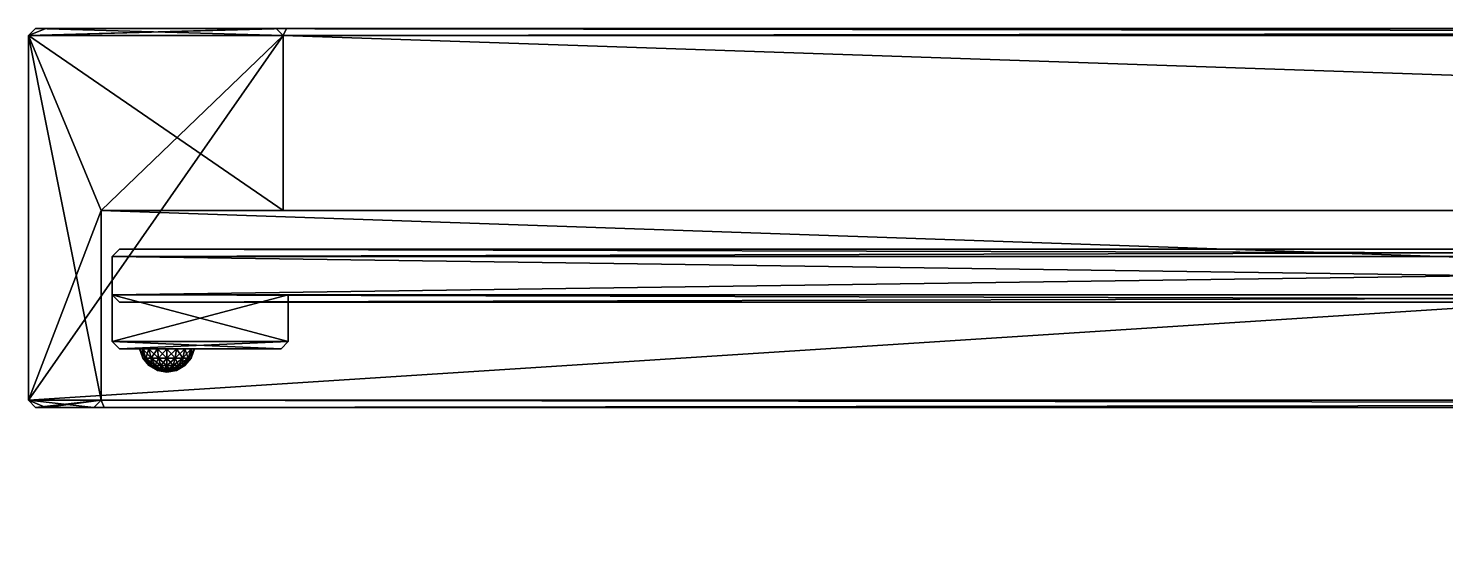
# Model space of a CAD drawing. Extents: x -78 to 78, y -9 to 6.
# Drawn here: x -77.75 to -38.84, y -9.1 to 5.2 of the extents above; entities that cross this region are included whole.
import ezdxf

# ---------------------------------------------------------------- set-up
doc = ezdxf.new("R2010")
doc.units = 0
doc.layers.add('DOOR', color=91, linetype='CONTINUOUS')
doc.layers.add('FR', color=81, linetype='CONTINUOUS')

msp = doc.modelspace()

# ---------------------------------------------------------------- meshes
at = {"layer": 'DOOR', "color": 91}
mesh = msp.add_polyface(dxfattribs=at)
corners = [(-70.613708, -2.11169, 227.700012), (-70.613708, -2.111689, 222.731079), (-75.450745, -2.111688, 222.731079), (-70.613708, -3.391901, 222.731079), (-70.613708, -3.391902, 227.700012), (-75.450745, -3.391901, 227.700012), (-70.613724, -2.111591, 0.000013), (-70.613724, -2.111591, 4.968946), (-70.613724, -3.391804, 4.968946), (-70.613724, -3.391803, 0.000013), (-70.813705, -3.591913, 222.931076), (-70.813705, -3.591914, 227.500015), (-75.250748, -3.591913, 222.931076), (-70.813721, -3.591815, 0.200025), (-70.813721, -3.591816, 4.768933), (-75.250763, -3.591814, 0.200025), (-75.250778, -0.861407, 0.200026), (-75.250778, -0.861384, 227.500015), (-0.250743, -0.861396, 227.499985), (-0.250743, -0.861418, 0.200026), (-75.250778, -2.311663, 0.200056), (-0.250743, -2.311674, 0.200056), (-0.250743, -2.311713, 227.499985), (-75.250778, -2.311702, 227.500015), (-75.450775, -1.061419, 0.000013), (-0.050731, -1.06143, 0.000013), (-0.050731, -2.111662, 0.000044), (-75.450775, -2.111651, 0.000044), (-0.050731, -1.061408, 227.699982), (-75.450775, -1.061396, 227.700012), (-75.450775, -2.111689, 227.700012), (-0.050731, -2.111701, 227.699982), (-24.798866, -9.100017, 100.504303), (-24.798866, -9.057597, 100.744675), (-24.916634, -8.397197, 100.504303), (-24.798866, -8.935588, 100.956055), (-24.798866, -8.748637, 101.112946), (-24.798866, -8.519268, 101.196411), (-24.798866, -8.275188, 101.196411), (-24.798866, -8.045818, 101.112946), (-24.798866, -7.858867, 100.956055), (-24.798866, -7.736797, 100.744675), (-24.798866, -7.694438, 100.504303), (-24.798866, -7.736797, 100.263947), (-24.798866, -7.858867, 100.052567), (-24.798866, -8.045817, 99.895676), (-24.798866, -8.275187, 99.812195), (-24.798866, -8.519267, 99.812195), (-24.798866, -8.748637, 99.895676), (-24.798866, -8.935588, 100.052567), (-24.798866, -9.057597, 100.263947), (-24.798864, 5.131305, 100.504303), (-24.916632, 4.428485, 100.504303), (-24.798864, 5.088885, 100.744675), (-24.798864, 4.966876, 100.956055), (-24.798864, 4.779864, 101.112946), (-24.798864, 4.550555, 101.196411), (-24.798864, 4.306476, 101.196411), (-24.798864, 4.077106, 101.112946), (-24.798864, 3.890155, 100.956055), (-24.798864, 3.768085, 100.744675), (-24.798864, 3.725726, 100.504303), (-24.798864, 3.768085, 100.263947), (-24.798864, 3.890155, 100.052567), (-24.798864, 4.077106, 99.895676), (-24.798864, 4.306476, 99.812195)]
mesh.append_faces([[corners[k] for k in face] for face in [(32, 33, 34), (33, 35, 34), (35, 36, 34), (36, 37, 34), (37, 38, 34), (38, 39, 34), (39, 40, 34), (40, 41, 34), (41, 42, 34), (42, 43, 34), (43, 44, 34), (44, 45, 34), (45, 46, 34), (46, 47, 34), (47, 48, 34), (48, 49, 34), (49, 50, 34), (50, 32, 34), (51, 52, 53), (53, 52, 54), (54, 52, 55), (55, 52, 56), (56, 52, 57), (57, 52, 58), (58, 52, 59), (59, 52, 60), (60, 52, 61), (61, 52, 62), (62, 52, 63), (63, 52, 64), (64, 52, 65)]])
mesh.append_faces([[corners[k] for k in face] for face in [(4, 10, 3), (10, 4, 11), (12, 3, 10), (8, 13, 9), (13, 8, 14), (15, 9, 13), (28, 17, 29), (17, 28, 18), (24, 19, 25), (19, 24, 16), (26, 20, 27), (20, 26, 21), (30, 22, 31), (22, 30, 23)]], dxfattribs={"vtx0": -1})
mesh.append_faces([[corners[k] for k in face] for face in [(0, 1, 2), (2, 1, 3), (1, 0, 4), (4, 3, 1), (5, 4, 0), (6, 7, 8), (8, 9, 6), (16, 17, 18), (18, 19, 16), (20, 21, 22), (22, 23, 20), (24, 25, 26), (26, 27, 24), (28, 29, 30), (30, 31, 28)]], dxfattribs={"vtx2": -1})
mesh = msp.add_polyface(dxfattribs=at)
corners = [(-75.450745, -2.111688, 222.731079), (-75.450745, -2.111689, 227.700012), (-70.613708, -2.11169, 227.700012), (-70.813705, -3.591914, 227.500015), (-75.250748, -3.591914, 227.500015), (-75.250748, -3.591913, 222.931076), (-70.613708, -3.391901, 222.731079), (-75.450745, -3.391901, 222.731079), (-75.450745, -3.391901, 227.700012), (-75.45076, -2.11159, 0.000013), (-75.45076, -2.111591, 4.968946), (-70.613724, -2.111591, 4.968946), (-70.813721, -3.591816, 4.768933), (-75.250763, -3.591815, 4.768933), (-75.250763, -3.591814, 0.200025), (-70.613724, -3.391803, 0.000013), (-75.45076, -3.391802, 0.000013), (-75.45076, -3.391803, 4.968946), (-75.450775, -1.061396, 227.700012), (-75.450775, -1.061419, 0.000013), (-75.450775, -2.111651, 0.000044), (-75.450775, -2.111689, 227.700012), (-75.250778, -0.861407, 0.200026), (-75.250778, -0.861384, 227.500015), (-75.250778, -2.311702, 227.500015), (-75.250778, -2.311663, 0.200056), (-74.609756, -3.845636, 224.272705), (-74.700699, -3.591974, 224.288742), (-74.700699, -3.591974, 224.022858), (-74.609756, -3.845636, 224.038895), (-74.609756, -3.591974, 223.77301), (-74.529785, -3.845636, 223.819183), (-74.438858, -3.591974, 223.569321), (-74.379501, -3.845636, 223.64006), (-74.208588, -3.591974, 223.436386), (-74.177002, -3.845636, 223.523163), (-73.946747, -3.591974, 223.390213), (-73.946747, -3.845636, 223.482559), (-73.684906, -3.591974, 223.436386), (-73.716492, -3.845636, 223.523163), (-73.454636, -3.591974, 223.569321), (-73.513992, -3.845636, 223.64006), (-73.283737, -3.591974, 223.77301), (-73.946747, -3.84566, 4.224225), (-73.946747, -3.591937, 4.316571), (-74.208588, -3.591937, 4.270398), (-74.177002, -3.84566, 4.183637), (-74.438858, -3.591937, 4.137464), (-74.379501, -3.84566, 4.066724), (-74.609756, -3.591937, 3.933789), (-74.529785, -3.84566, 3.887616), (-74.700699, -3.591937, 3.683912), (-74.609756, -3.84566, 3.66789), (-74.700699, -3.591937, 3.418042), (-74.609756, -3.84566, 3.434064), (-74.609756, -3.591937, 3.168195), (-74.529785, -3.84566, 3.214368), (-74.438858, -3.591937, 2.964521), (-74.379501, -3.84566, 3.03526), (-74.208588, -3.591937, 2.831586), (-74.177002, -3.84566, 2.918348), (-73.946747, -3.591937, 2.785413), (-73.946747, -3.84566, 2.877759), (-73.684906, -3.591937, 2.831586), (-73.716492, -3.84566, 2.918348), (-73.454636, -3.591937, 2.964521), (-73.513992, -3.84566, 4.066724), (-73.454636, -3.591937, 4.137464), (-73.684906, -3.591937, 4.270398), (-73.716492, -3.84566, 4.183637), (-73.946747, -3.84566, 1.986097), (-73.946747, -3.591937, 2.078443), (-74.208588, -3.591937, 2.03227), (-74.177002, -3.84566, 1.945508), (-74.438858, -3.591937, 1.899335), (-74.379501, -3.84566, 1.828596), (-74.609756, -3.591937, 1.695661), (-74.529785, -3.84566, 1.649488), (-74.700699, -3.591937, 1.445814), (-74.609756, -3.84566, 1.429792), (-74.700699, -3.591937, 1.179945), (-74.609756, -3.84566, 1.195966), (-74.609756, -3.591937, 0.930067), (-74.529785, -3.84566, 0.97624), (-74.438858, -3.591937, 0.726392), (-74.379501, -3.84566, 0.797132), (-74.208588, -3.591937, 0.593458), (-74.177002, -3.84566, 0.680219), (-73.946747, -3.591937, 0.547285), (-73.946747, -3.84566, 0.639631), (-73.684906, -3.591937, 0.593458), (-73.716492, -3.84566, 0.680219), (-73.454636, -3.591937, 0.726392), (-73.513992, -3.84566, 1.828596), (-73.454636, -3.591937, 1.899335), (-73.684906, -3.591937, 2.03227), (-73.716492, -3.84566, 1.945508)]
mesh.append_faces([[corners[k] for k in face] for face in [(6, 5, 7), (7, 4, 8), (4, 7, 5), (3, 8, 4), (15, 14, 16), (16, 13, 17), (13, 16, 14), (12, 17, 13), (18, 22, 19), (22, 18, 23), (20, 24, 21), (24, 20, 25)]], dxfattribs={"vtx0": -1})
mesh.append_faces([[corners[k] for k in face] for face in [(0, 1, 2), (3, 4, 5), (6, 7, 0), (2, 1, 8), (1, 0, 7), (7, 8, 1), (9, 10, 11), (12, 13, 14), (15, 16, 9), (11, 10, 17), (10, 9, 16), (16, 17, 10), (18, 19, 20), (20, 21, 18), (26, 27, 28), (29, 28, 30), (31, 30, 32), (33, 32, 34), (35, 34, 36), (37, 36, 38), (39, 38, 40), (41, 40, 42), (43, 44, 45), (46, 45, 47), (48, 47, 49), (50, 49, 51), (52, 51, 53), (54, 53, 55), (56, 55, 57), (58, 57, 59), (60, 59, 61), (62, 61, 63), (64, 63, 65), (66, 67, 68), (69, 68, 44), (70, 71, 72), (73, 72, 74), (75, 74, 76), (77, 76, 78), (79, 78, 80), (81, 80, 82), (83, 82, 84), (85, 84, 86), (87, 86, 88), (89, 88, 90), (91, 90, 92), (93, 94, 95), (96, 95, 71)]], dxfattribs={"vtx2": -1})
mesh = msp.add_polyface(dxfattribs=at)
corners = [(-75.250748, -3.591913, 222.931076), (-70.813705, -3.591913, 222.931076), (-70.813705, -3.591914, 227.500015), (-70.613724, -2.111591, 4.968946), (-70.613724, -2.111591, 0.000013), (-75.45076, -2.11159, 0.000013), (-75.250763, -3.591814, 0.200025), (-70.813721, -3.591815, 0.200025), (-70.813721, -3.591816, 4.768933), (-70.613724, -3.391803, 0.000013), (-75.45076, -3.391803, 4.968946), (-70.613724, -3.391804, 4.968946), (-75.450745, -3.391901, 227.700012), (-70.613708, -3.391902, 227.700012), (-73.513992, -4.052485, 226.144058), (-73.363708, -3.845637, 226.057297), (-73.283737, -3.845637, 226.277008), (-73.454636, -4.052485, 226.307144), (-73.283737, -3.845637, 226.510818), (-73.454636, -4.052485, 226.480682), (-73.363708, -3.845637, 226.73053), (-73.513992, -3.845637, 225.878174), (-73.283737, -3.591975, 226.011124), (-73.192795, -3.591975, 226.260971), (-73.192795, -3.591975, 226.526855), (-73.283737, -3.591975, 226.776703), (-73.454636, -3.591975, 226.980377), (-73.513992, -4.052485, 223.905945), (-73.363708, -3.845636, 223.819183), (-73.283737, -3.845637, 224.038895), (-73.454636, -4.052485, 224.069031), (-73.283737, -3.845637, 224.272705), (-73.454636, -4.052485, 224.242569), (-73.363708, -3.845637, 224.492416), (-73.513992, -3.845636, 223.64006), (-73.283737, -3.591974, 223.77301), (-73.192795, -3.591974, 224.022858), (-73.192795, -3.591974, 224.288742), (-73.283737, -3.591974, 224.538589), (-73.454636, -3.591974, 224.742264), (-73.513992, -4.052447, 3.30113), (-73.363708, -3.84566, 3.214368), (-73.283737, -3.84566, 3.434064), (-73.454636, -4.052447, 3.464216), (-73.283737, -3.84566, 3.66789), (-73.454636, -4.052447, 3.637769), (-73.363708, -3.84566, 3.887616), (-73.513992, -3.84566, 3.03526), (-73.454636, -3.591937, 2.964521), (-73.283737, -3.591937, 3.168195), (-73.192795, -3.591937, 3.418042), (-73.192795, -3.591937, 3.683912), (-73.283737, -3.591937, 3.933789), (-73.454636, -3.591937, 4.137464), (-73.513992, -4.052447, 1.063032), (-73.363708, -3.84566, 0.97624), (-73.283737, -3.84566, 1.195966), (-73.454636, -4.052447, 1.226087), (-73.283737, -3.84566, 1.429792), (-73.454636, -4.052447, 1.399641), (-73.363708, -3.84566, 1.649488), (-73.513992, -3.84566, 0.797132), (-73.454636, -3.591937, 0.726392), (-73.283737, -3.591937, 0.930067), (-73.192795, -3.591937, 1.179945), (-73.192795, -3.591937, 1.445814), (-73.283737, -3.591937, 1.695661), (-73.454636, -3.591937, 1.899335)]
mesh.append_faces([[corners[k] for k in face] for face in [(12, 2, 13), (10, 8, 11), (17, 18, 19), (21, 22, 15), (15, 23, 16), (16, 24, 18), (18, 25, 20), (30, 31, 32), (34, 35, 28), (28, 36, 29), (29, 37, 31), (31, 38, 33), (40, 42, 43), (43, 44, 45), (47, 49, 41), (41, 50, 42), (42, 51, 44), (44, 52, 46), (54, 56, 57), (57, 58, 59), (61, 63, 55), (55, 64, 56), (56, 65, 58), (58, 66, 60)]], dxfattribs={"vtx0": -1})
mesh.append_faces([[corners[k] for k in face] for face in [(0, 1, 2), (3, 4, 5), (6, 7, 8), (5, 4, 9), (10, 11, 3), (14, 15, 16), (17, 16, 18), (19, 18, 20), (15, 22, 23), (16, 23, 24), (18, 24, 25), (20, 25, 26), (27, 28, 29), (30, 29, 31), (32, 31, 33), (28, 35, 36), (29, 36, 37), (31, 37, 38), (33, 38, 39), (40, 41, 42), (43, 42, 44), (45, 44, 46), (47, 48, 49), (41, 49, 50), (42, 50, 51), (44, 51, 52), (46, 52, 53), (54, 55, 56), (57, 56, 58), (59, 58, 60), (61, 62, 63), (55, 63, 64), (56, 64, 65), (58, 65, 66), (60, 66, 67)]], dxfattribs={"vtx2": -1})
mesh = msp.add_polyface(dxfattribs=at)
corners = [(-74.117645, -4.052485, 226.863464), (-74.177002, -3.845637, 227.02655), (-74.379501, -3.845637, 226.909637), (-74.267944, -4.052485, 226.776703), (-74.529785, -3.845637, 226.73053), (-74.379501, -4.052485, 226.643753), (-74.609756, -3.845637, 226.510818), (-74.438858, -4.052485, 226.480682), (-74.609756, -3.845637, 226.277008), (-74.438858, -4.052485, 226.307144), (-74.529785, -3.845637, 226.057297), (-74.379501, -4.052485, 226.144058), (-74.379501, -3.845637, 225.878174), (-74.267944, -4.052485, 226.011124), (-74.177002, -3.845637, 225.761276), (-74.117645, -4.052485, 224.625351), (-74.177002, -3.845637, 224.788437), (-74.379501, -3.845636, 224.671524), (-74.267944, -4.052485, 224.538589), (-74.529785, -3.845636, 224.492416), (-74.379501, -4.052485, 224.40564), (-74.609756, -3.845636, 224.272705), (-74.438858, -4.052485, 224.242569), (-74.609756, -3.845636, 224.038895), (-74.438858, -4.052485, 224.069031), (-74.529785, -3.845636, 223.819183), (-74.379501, -4.052485, 223.905945), (-74.379501, -3.845636, 223.64006), (-74.267944, -4.052485, 223.77301), (-74.177002, -3.845636, 223.523163), (-74.117645, -4.052485, 223.686234), (-74.117645, -4.052447, 4.020551), (-74.177002, -3.84566, 4.183637), (-74.379501, -3.84566, 4.066724), (-74.267944, -4.052447, 3.933789), (-74.529785, -3.84566, 3.887616), (-74.379501, -4.052447, 3.800824), (-74.609756, -3.84566, 3.66789), (-74.438858, -4.052447, 3.637769), (-74.609756, -3.84566, 3.434064), (-74.438858, -4.052447, 3.464216), (-74.529785, -3.84566, 3.214368), (-74.379501, -4.052447, 3.30113), (-74.379501, -3.84566, 3.03526), (-74.267944, -4.052447, 3.168195), (-74.177002, -3.84566, 2.918348), (-74.117645, -4.052447, 3.081434), (-73.946747, -3.84566, 4.224225), (-74.208588, -3.591937, 4.270398), (-74.438858, -3.591937, 4.137464), (-74.609756, -3.591937, 3.933789), (-74.700699, -3.591937, 3.683912), (-74.700699, -3.591937, 3.418042), (-74.609756, -3.591937, 3.168195), (-74.438858, -3.591937, 2.964521), (-74.208588, -3.591937, 2.831586), (-74.117645, -4.052447, 1.782422), (-74.177002, -3.84566, 1.945508), (-74.379501, -3.84566, 1.828596), (-74.267944, -4.052447, 1.695661), (-74.529785, -3.84566, 1.649488), (-74.379501, -4.052447, 1.562726), (-74.609756, -3.84566, 1.429792), (-74.438858, -4.052447, 1.399641), (-74.609756, -3.84566, 1.195966), (-74.438858, -4.052447, 1.226087), (-74.529785, -3.84566, 0.97624), (-74.379501, -4.052447, 1.063032), (-74.379501, -3.84566, 0.797132), (-74.267944, -4.052447, 0.930067), (-74.177002, -3.84566, 0.680219), (-74.117645, -4.052447, 0.843305), (-73.946747, -3.84566, 1.986097), (-74.208588, -3.591937, 2.03227), (-74.438858, -3.591937, 1.899335)]
mesh.append_faces([[corners[k] for k in face] for face in [(15, 17, 18), (18, 19, 20), (20, 21, 22), (22, 23, 24), (24, 25, 26), (26, 27, 28), (28, 29, 30), (31, 33, 34), (34, 35, 36), (36, 37, 38), (38, 39, 40), (40, 41, 42), (42, 43, 44), (44, 45, 46), (47, 48, 32), (32, 49, 33), (33, 50, 35), (35, 51, 37), (37, 52, 39), (39, 53, 41), (41, 54, 43), (43, 55, 45), (56, 58, 59), (59, 60, 61), (61, 62, 63), (63, 64, 65), (65, 66, 67), (67, 68, 69), (69, 70, 71), (72, 73, 57), (57, 74, 58)]], dxfattribs={"vtx0": -1})
mesh.append_faces([[corners[k] for k in face] for face in [(0, 1, 2), (3, 2, 4), (5, 4, 6), (7, 6, 8), (9, 8, 10), (11, 10, 12), (13, 12, 14), (15, 16, 17), (18, 17, 19), (20, 19, 21), (22, 21, 23), (24, 23, 25), (26, 25, 27), (28, 27, 29), (31, 32, 33), (34, 33, 35), (36, 35, 37), (38, 37, 39), (40, 39, 41), (42, 41, 43), (44, 43, 45), (56, 57, 58), (59, 58, 60), (61, 60, 62), (63, 62, 64), (65, 64, 66), (67, 66, 68), (69, 68, 70)]], dxfattribs={"vtx2": -1})
mesh = msp.add_polyface(dxfattribs=at)
corners = [(-73.946747, -3.845637, 227.067154), (-73.946747, -3.591975, 227.159485), (-74.208588, -3.591975, 227.113327), (-74.177002, -3.845637, 227.02655), (-74.438858, -3.591975, 226.980377), (-74.379501, -3.845637, 226.909637), (-74.609756, -3.591975, 226.776703), (-74.529785, -3.845637, 226.73053), (-74.700699, -3.591975, 226.526855), (-74.609756, -3.845637, 226.510818), (-74.700699, -3.591974, 226.260971), (-74.609756, -3.845637, 226.277008), (-74.609756, -3.591974, 226.011124), (-74.529785, -3.845637, 226.057297), (-74.438858, -3.591974, 225.807434), (-74.379501, -3.845637, 225.878174), (-74.208588, -3.591974, 225.6745), (-74.177002, -3.845637, 225.761276), (-73.946747, -3.591974, 225.628326), (-73.946747, -3.845637, 225.720673), (-73.684906, -3.591975, 225.6745), (-73.716492, -3.845637, 225.761276), (-73.454636, -3.591975, 225.807434), (-73.513992, -3.845637, 225.878174), (-73.283737, -3.591975, 226.011124), (-73.363708, -3.845637, 226.73053), (-73.454636, -3.591975, 226.980377), (-73.513992, -3.845637, 226.909637), (-73.684906, -3.591975, 227.113327), (-73.716492, -3.845637, 227.02655), (-73.946747, -3.845637, 224.829041), (-73.946747, -3.591974, 224.921371), (-74.208588, -3.591974, 224.875214), (-74.177002, -3.845637, 224.788437), (-74.438858, -3.591974, 224.742264), (-74.379501, -3.845636, 224.671524), (-74.609756, -3.591974, 224.538589), (-74.529785, -3.845636, 224.492416), (-74.700699, -3.591974, 224.288742), (-74.609756, -3.845636, 224.272705), (-74.700699, -3.591974, 224.022858), (-74.609756, -3.845636, 224.038895), (-74.609756, -3.591974, 223.77301), (-74.529785, -3.845636, 223.819183), (-74.438858, -3.591974, 223.569321), (-74.379501, -3.845636, 223.64006), (-74.208588, -3.591974, 223.436386), (-74.177002, -3.845636, 223.523163), (-73.946747, -3.591974, 223.390213), (-73.946747, -3.845636, 223.482559), (-73.684906, -3.591974, 223.436386), (-73.716492, -3.845636, 223.523163), (-73.454636, -3.591974, 223.569321), (-73.513992, -3.845636, 223.64006), (-73.363708, -3.845637, 224.492416), (-73.454636, -3.591974, 224.742264), (-73.513992, -3.845637, 224.671524), (-73.684906, -3.591974, 224.875214), (-73.716492, -3.845637, 224.788437), (-74.379501, -3.84566, 1.828596), (-74.609756, -3.591937, 1.695661), (-74.529785, -3.84566, 1.649488), (-74.700699, -3.591937, 1.445814), (-74.609756, -3.84566, 1.429792), (-74.700699, -3.591937, 1.179945), (-74.609756, -3.84566, 1.195966), (-74.609756, -3.591937, 0.930067), (-74.529785, -3.84566, 0.97624), (-74.438858, -3.591937, 0.726392), (-74.379501, -3.84566, 0.797132), (-74.208588, -3.591937, 0.593458), (-74.177002, -3.84566, 0.680219), (-73.946747, -3.591937, 0.547285), (-73.946747, -3.84566, 0.639631), (-73.684906, -3.591937, 0.593458), (-73.716492, -3.84566, 0.680219), (-73.454636, -3.591937, 0.726392), (-73.513992, -3.84566, 0.797132), (-73.363708, -3.84566, 1.649488), (-73.454636, -3.591937, 1.899335), (-73.513992, -3.84566, 1.828596), (-73.684906, -3.591937, 2.03227), (-73.716492, -3.84566, 1.945508), (-73.946747, -3.591937, 2.078443), (-73.946747, -3.84566, 1.986097)]
mesh.append_faces([[corners[k] for k in face] for face in [(0, 2, 3), (3, 4, 5), (5, 6, 7), (7, 8, 9), (9, 10, 11), (11, 12, 13), (13, 14, 15), (15, 16, 17), (17, 18, 19), (19, 20, 21), (21, 22, 23), (25, 26, 27), (27, 28, 29), (29, 1, 0), (30, 32, 33), (33, 34, 35), (35, 36, 37), (37, 38, 39), (39, 40, 41), (41, 42, 43), (43, 44, 45), (45, 46, 47), (47, 48, 49), (49, 50, 51), (51, 52, 53), (54, 55, 56), (56, 57, 58), (58, 31, 30), (59, 60, 61), (61, 62, 63), (63, 64, 65), (65, 66, 67), (67, 68, 69), (69, 70, 71), (71, 72, 73), (73, 74, 75), (75, 76, 77), (78, 79, 80), (80, 81, 82), (82, 83, 84)]], dxfattribs={"vtx0": -1})
mesh.append_faces([[corners[k] for k in face] for face in [(0, 1, 2), (3, 2, 4), (5, 4, 6), (7, 6, 8), (9, 8, 10), (11, 10, 12), (13, 12, 14), (15, 14, 16), (17, 16, 18), (19, 18, 20), (21, 20, 22), (23, 22, 24), (27, 26, 28), (29, 28, 1), (30, 31, 32), (33, 32, 34), (35, 34, 36), (37, 36, 38), (56, 55, 57), (58, 57, 31)]], dxfattribs={"vtx2": -1})
mesh = msp.add_polyface(dxfattribs=at)
corners = [(-74.037689, -4.187495, 226.643753), (-74.117645, -4.052485, 226.863464), (-74.267944, -4.052485, 226.776703), (-74.117645, -4.187495, 226.597595), (-74.379501, -4.052485, 226.643753), (-74.177002, -4.187495, 226.526855), (-74.438858, -4.052485, 226.480682), (-74.208588, -4.187495, 226.440079), (-74.438858, -4.052485, 226.307144), (-74.208588, -4.187495, 226.347733), (-74.379501, -4.052485, 226.144058), (-74.177002, -4.187495, 226.260971), (-74.267944, -4.052485, 226.011124), (-74.117645, -4.187495, 226.190231), (-74.117645, -4.052485, 225.924347), (-74.379501, -3.845637, 226.909637), (-74.529785, -3.845637, 226.73053), (-74.609756, -3.845637, 226.510818), (-74.609756, -3.845637, 226.277008), (-74.529785, -3.845637, 226.057297), (-74.379501, -3.845637, 225.878174), (-74.177002, -3.845637, 225.761276), (-74.037689, -4.187494, 224.40564), (-74.117645, -4.052485, 224.625351), (-74.267944, -4.052485, 224.538589), (-74.117645, -4.187494, 224.359482), (-74.379501, -4.052485, 224.40564), (-74.177002, -4.187494, 224.288742), (-74.438858, -4.052485, 224.242569), (-74.208588, -4.187494, 224.201965), (-74.438858, -4.052485, 224.069031), (-74.208588, -4.187494, 224.109619), (-74.379501, -4.052485, 223.905945), (-74.177002, -4.187494, 224.022858), (-74.267944, -4.052485, 223.77301), (-74.117645, -4.187494, 223.952118), (-74.117645, -4.052485, 223.686234), (-74.037689, -4.187457, 3.800824), (-74.117645, -4.052447, 4.020551), (-74.267944, -4.052447, 3.933789), (-74.117645, -4.187457, 3.754651), (-74.379501, -4.052447, 3.800824), (-74.177002, -4.187457, 3.683912), (-74.438858, -4.052447, 3.637769), (-74.208588, -4.187457, 3.59715), (-74.438858, -4.052447, 3.464216), (-74.208588, -4.187457, 3.504804), (-74.379501, -4.052447, 3.30113), (-74.177002, -4.187457, 3.418042), (-74.267944, -4.052447, 3.168195), (-74.117645, -4.187457, 3.347303), (-74.117645, -4.052447, 3.081434), (-74.037689, -4.187457, 1.562726), (-74.117645, -4.052447, 1.782422), (-74.267944, -4.052447, 1.695661), (-74.117645, -4.187457, 1.516553), (-74.379501, -4.052447, 1.562726), (-74.177002, -4.187457, 1.445814), (-74.438858, -4.052447, 1.399641), (-74.208588, -4.187457, 1.359052), (-74.438858, -4.052447, 1.226087), (-74.208588, -4.187457, 1.266706), (-74.379501, -4.052447, 1.063032), (-74.177002, -4.187457, 1.179945), (-74.267944, -4.052447, 0.930067), (-74.117645, -4.187457, 1.109205), (-74.117645, -4.052447, 0.843305)]
mesh.append_faces([[corners[k] for k in face] for face in [(0, 2, 3), (3, 4, 5), (5, 6, 7), (7, 8, 9), (9, 10, 11), (11, 12, 13), (1, 15, 2), (2, 16, 4), (4, 17, 6), (6, 18, 8), (8, 19, 10), (10, 20, 12), (12, 21, 14), (22, 24, 25), (25, 26, 27), (27, 28, 29), (29, 30, 31), (31, 32, 33), (33, 34, 35), (37, 39, 40), (40, 41, 42), (42, 43, 44), (44, 45, 46), (46, 47, 48), (48, 49, 50), (52, 54, 55), (55, 56, 57), (57, 58, 59), (59, 60, 61), (61, 62, 63), (63, 64, 65)]], dxfattribs={"vtx0": -1})
mesh.append_faces([[corners[k] for k in face] for face in [(0, 1, 2), (3, 2, 4), (5, 4, 6), (7, 6, 8), (9, 8, 10), (11, 10, 12), (13, 12, 14), (22, 23, 24), (25, 24, 26), (27, 26, 28), (29, 28, 30), (31, 30, 32), (33, 32, 34), (35, 34, 36), (37, 38, 39), (40, 39, 41), (42, 41, 43), (44, 43, 45), (46, 45, 47), (48, 47, 49), (50, 49, 51), (52, 53, 54), (55, 54, 56), (57, 56, 58), (59, 58, 60), (61, 60, 62), (63, 62, 64), (65, 64, 66)]], dxfattribs={"vtx2": -1})
mesh = msp.add_polyface(dxfattribs=at)
corners = [(-73.946747, -4.23437, 226.393906), (-73.946747, -4.187495, 226.65979), (-74.037689, -4.187495, 226.643753), (-74.117645, -4.187495, 226.597595), (-74.177002, -4.187495, 226.526855), (-74.208588, -4.187495, 226.440079), (-74.208588, -4.187495, 226.347733), (-74.177002, -4.187495, 226.260971), (-74.117645, -4.187495, 226.190231), (-74.037689, -4.187495, 226.144058), (-73.946747, -4.187495, 226.128021), (-73.855804, -4.187495, 226.144058), (-73.946747, -4.052485, 226.8936), (-74.117645, -4.052485, 226.863464), (-74.117645, -4.052485, 225.924347), (-73.946747, -4.052485, 225.894211), (-74.177002, -3.845637, 227.02655), (-73.946747, -3.845637, 225.720673), (-73.946747, -4.234369, 224.155792), (-73.946747, -4.187494, 224.421677), (-74.037689, -4.187494, 224.40564), (-74.117645, -4.187494, 224.359482), (-74.177002, -4.187494, 224.288742), (-74.208588, -4.187494, 224.201965), (-74.208588, -4.187494, 224.109619), (-74.177002, -4.187494, 224.022858), (-74.117645, -4.187494, 223.952118), (-74.037689, -4.187494, 223.905945), (-73.946747, -4.187494, 223.889908), (-73.946747, -4.052485, 224.655487), (-74.117645, -4.052485, 224.625351), (-74.117645, -4.052485, 223.686234), (-73.946747, -4.052485, 223.656097), (-74.177002, -3.845637, 224.788437), (-73.946747, -4.234332, 3.550977), (-73.946747, -4.187457, 3.816877), (-74.037689, -4.187457, 3.800824), (-74.117645, -4.187457, 3.754651), (-74.177002, -4.187457, 3.683912), (-74.208588, -4.187457, 3.59715), (-74.208588, -4.187457, 3.504804), (-74.177002, -4.187457, 3.418042), (-74.117645, -4.187457, 3.347303), (-74.037689, -4.187457, 3.30113), (-73.946747, -4.187457, 3.285108), (-73.946747, -4.052447, 4.050672), (-74.117645, -4.052447, 4.020551), (-74.117645, -4.052447, 3.081434), (-73.946747, -4.052447, 3.051282), (-73.946747, -4.234332, 1.312879), (-73.946747, -4.187457, 1.578748), (-74.037689, -4.187457, 1.562726), (-74.117645, -4.187457, 1.516553), (-74.177002, -4.187457, 1.445814), (-74.208588, -4.187457, 1.359052), (-74.208588, -4.187457, 1.266706), (-74.177002, -4.187457, 1.179945), (-74.117645, -4.187457, 1.109205), (-74.037689, -4.187457, 1.063032), (-73.946747, -4.187457, 1.046979), (-73.946747, -4.052447, 1.812574), (-74.117645, -4.052447, 1.782422), (-74.117645, -4.052447, 0.843305), (-73.946747, -4.052447, 0.813184)]
mesh.append_faces([[corners[k] for k in face] for face in [(0, 1, 2), (0, 2, 3), (0, 3, 4), (0, 4, 5), (0, 5, 6), (0, 6, 7), (0, 7, 8), (0, 8, 9), (0, 9, 10), (0, 10, 11), (18, 19, 20), (18, 20, 21), (18, 21, 22), (18, 22, 23), (18, 23, 24), (18, 24, 25), (18, 25, 26), (18, 26, 27), (18, 27, 28), (34, 35, 36), (34, 36, 37), (34, 37, 38), (34, 38, 39), (34, 39, 40), (34, 40, 41), (34, 41, 42), (34, 42, 43), (34, 43, 44), (49, 50, 51), (49, 51, 52), (49, 52, 53), (49, 53, 54), (49, 54, 55), (49, 55, 56), (49, 56, 57), (49, 57, 58), (49, 58, 59)]])
mesh.append_faces([[corners[k] for k in face] for face in [(1, 13, 2), (8, 14, 9), (9, 15, 10), (12, 16, 13), (14, 17, 15), (19, 30, 20), (26, 31, 27), (27, 32, 28), (29, 33, 30), (35, 46, 36), (42, 47, 43), (43, 48, 44), (50, 61, 51), (57, 62, 58), (58, 63, 59)]], dxfattribs={"vtx0": -1})
mesh.append_faces([[corners[k] for k in face] for face in [(1, 12, 13), (9, 14, 15), (19, 29, 30), (27, 31, 32), (35, 45, 46), (43, 47, 48), (50, 60, 61), (58, 62, 63)]], dxfattribs={"vtx2": -1})
mesh = msp.add_polyface(dxfattribs=at)
corners = [(-73.946747, -4.052485, 226.8936), (-73.946747, -3.845637, 227.067154), (-74.177002, -3.845637, 227.02655), (-74.117645, -4.052485, 225.924347), (-74.177002, -3.845637, 225.761276), (-73.946747, -3.845637, 225.720673), (-73.946747, -4.052485, 225.894211), (-73.716492, -3.845637, 225.761276), (-73.775833, -4.052485, 225.924347), (-73.513992, -3.845637, 225.878174), (-73.625549, -4.052485, 226.011124), (-73.363708, -3.845637, 226.057297), (-73.513992, -4.052485, 226.643753), (-73.363708, -3.845637, 226.73053), (-73.513992, -3.845637, 226.909637), (-73.625549, -4.052485, 226.776703), (-73.716492, -3.845637, 227.02655), (-73.775833, -4.052485, 226.863464), (-73.946747, -4.052485, 224.655487), (-73.946747, -3.845637, 224.829041), (-74.177002, -3.845637, 224.788437), (-74.117645, -4.052485, 223.686234), (-74.177002, -3.845636, 223.523163), (-73.946747, -3.845636, 223.482559), (-73.946747, -4.052485, 223.656097), (-73.716492, -3.845636, 223.523163), (-73.775833, -4.052485, 223.686234), (-73.513992, -3.845636, 223.64006), (-73.625549, -4.052485, 223.77301), (-73.363708, -3.845636, 223.819183), (-73.513992, -4.052485, 223.905945), (-73.513992, -4.052485, 224.40564), (-73.363708, -3.845637, 224.492416), (-73.513992, -3.845637, 224.671524), (-73.625549, -4.052485, 224.538589), (-73.716492, -3.845637, 224.788437), (-73.775833, -4.052485, 224.625351), (-73.946747, -4.052447, 4.050672), (-73.946747, -3.84566, 4.224225), (-74.177002, -3.84566, 4.183637), (-74.117645, -4.052447, 4.020551), (-74.117645, -4.052447, 3.081434), (-74.177002, -3.84566, 2.918348), (-73.946747, -3.84566, 2.877759), (-73.946747, -4.052447, 3.051282), (-73.716492, -3.84566, 2.918348), (-73.775833, -4.052447, 3.081434), (-73.513992, -3.84566, 3.03526), (-73.625549, -4.052447, 3.168195), (-73.363708, -3.84566, 3.214368), (-73.513992, -4.052447, 3.30113), (-73.454636, -4.052447, 3.637769), (-73.363708, -3.84566, 3.887616), (-73.513992, -4.052447, 3.800824), (-73.513992, -3.84566, 4.066724), (-73.625549, -4.052447, 3.933789), (-73.716492, -3.84566, 4.183637), (-73.775833, -4.052447, 4.020551), (-73.946747, -3.591937, 2.785413), (-73.684906, -3.591937, 2.831586), (-73.454636, -3.591937, 2.964521), (-73.454636, -3.591937, 4.137464), (-73.684906, -3.591937, 4.270398), (-73.946747, -3.591937, 4.316571), (-73.946747, -4.052447, 1.812574), (-73.946747, -3.84566, 1.986097), (-74.177002, -3.84566, 1.945508), (-74.117645, -4.052447, 1.782422), (-74.117645, -4.052447, 0.843305), (-74.177002, -3.84566, 0.680219), (-73.946747, -3.84566, 0.639631), (-73.946747, -4.052447, 0.813184), (-73.716492, -3.84566, 0.680219), (-73.775833, -4.052447, 0.843305), (-73.513992, -3.84566, 0.797132), (-73.625549, -4.052447, 0.930097), (-73.363708, -3.84566, 0.97624), (-73.513992, -4.052447, 1.063032), (-73.454636, -4.052447, 1.399641), (-73.363708, -3.84566, 1.649488), (-73.513992, -4.052447, 1.562726), (-73.513992, -3.84566, 1.828596), (-73.625549, -4.052447, 1.695661), (-73.716492, -3.84566, 1.945508), (-73.775833, -4.052447, 1.782422)]
mesh.append_faces([[corners[k] for k in face] for face in [(21, 23, 24), (24, 25, 26), (26, 27, 28), (28, 29, 30), (37, 39, 40), (41, 43, 44), (44, 45, 46), (46, 47, 48), (48, 49, 50), (51, 52, 53), (53, 54, 55), (55, 56, 57), (57, 38, 37), (42, 58, 43), (43, 59, 45), (45, 60, 47), (52, 61, 54), (54, 62, 56), (56, 63, 38), (64, 66, 67), (68, 70, 71), (71, 72, 73), (73, 74, 75), (75, 76, 77), (78, 79, 80), (80, 81, 82), (82, 83, 84), (84, 65, 64)]], dxfattribs={"vtx0": -1})
mesh.append_faces([[corners[k] for k in face] for face in [(0, 1, 2), (3, 4, 5), (6, 5, 7), (8, 7, 9), (10, 9, 11), (12, 13, 14), (15, 14, 16), (17, 16, 1), (18, 19, 20), (21, 22, 23), (24, 23, 25), (26, 25, 27), (28, 27, 29), (31, 32, 33), (34, 33, 35), (36, 35, 19), (37, 38, 39), (41, 42, 43), (44, 43, 45), (46, 45, 47), (48, 47, 49), (53, 52, 54), (55, 54, 56), (57, 56, 38), (64, 65, 66), (68, 69, 70), (71, 70, 72), (73, 72, 74), (75, 74, 76), (80, 79, 81), (82, 81, 83), (84, 83, 65)]], dxfattribs={"vtx2": -1})
mesh = msp.add_polyface(dxfattribs=at)
corners = [(-73.946747, -4.23437, 226.393906), (-73.855804, -4.187495, 226.144058), (-73.775833, -4.187495, 226.190231), (-73.716492, -4.187495, 226.260971), (-73.684906, -4.187495, 226.347733), (-73.684906, -4.187495, 226.440079), (-73.716492, -4.187495, 226.526855), (-73.775833, -4.187495, 226.597595), (-73.855804, -4.187495, 226.643753), (-73.946747, -4.187495, 226.65979), (-73.946747, -4.187495, 226.128021), (-73.946747, -4.052485, 225.894211), (-73.775833, -4.052485, 225.924347), (-73.625549, -4.052485, 226.011124), (-73.775833, -4.052485, 226.863464), (-73.946747, -4.052485, 226.8936), (-73.716492, -3.845637, 225.761276), (-73.946747, -3.845637, 227.067154), (-73.946747, -4.234369, 224.155792), (-73.946747, -4.187494, 223.889908), (-73.855804, -4.187494, 223.905945), (-73.775833, -4.187494, 223.952118), (-73.716492, -4.187494, 224.022858), (-73.684906, -4.187494, 224.109619), (-73.684906, -4.187494, 224.201965), (-73.716492, -4.187494, 224.288742), (-73.775833, -4.187494, 224.359482), (-73.855804, -4.187494, 224.40564), (-73.946747, -4.187494, 224.421677), (-73.946747, -4.052485, 223.656097), (-73.775833, -4.052485, 223.686234), (-73.775833, -4.052485, 224.625351), (-73.946747, -4.052485, 224.655487), (-73.946747, -3.845637, 224.829041), (-73.946747, -4.234332, 3.550977), (-73.946747, -4.187457, 3.285108), (-73.855804, -4.187457, 3.30113), (-73.775833, -4.187457, 3.347303), (-73.716492, -4.187457, 3.418042), (-73.684906, -4.187457, 3.504804), (-73.684906, -4.187457, 3.59715), (-73.716492, -4.187457, 3.683912), (-73.775833, -4.187457, 3.754651), (-73.855804, -4.187457, 3.800824), (-73.946747, -4.187457, 3.816877), (-73.946747, -4.052447, 3.051282), (-73.775833, -4.052447, 3.081434), (-73.775833, -4.052447, 4.020551), (-73.946747, -4.052447, 4.050672), (-73.946747, -4.234332, 1.312879), (-73.946747, -4.187457, 1.046979), (-73.855804, -4.187457, 1.063032), (-73.775833, -4.187457, 1.109205), (-73.716492, -4.187457, 1.179945), (-73.684906, -4.187457, 1.266706), (-73.684906, -4.187457, 1.359052), (-73.716492, -4.187457, 1.445814), (-73.775833, -4.187457, 1.516553), (-73.855804, -4.187457, 1.562726), (-73.946747, -4.187457, 1.578748), (-73.946747, -4.052447, 0.813184), (-73.775833, -4.052447, 0.843305), (-73.775833, -4.052447, 1.782422), (-73.946747, -4.052447, 1.812574)]
mesh.append_faces([[corners[k] for k in face] for face in [(0, 1, 2), (0, 2, 3), (0, 3, 4), (0, 4, 5), (0, 5, 6), (0, 6, 7), (0, 7, 8), (0, 8, 9), (18, 19, 20), (18, 20, 21), (18, 21, 22), (18, 22, 23), (18, 23, 24), (18, 24, 25), (18, 25, 26), (18, 26, 27), (18, 27, 28), (34, 35, 36), (34, 36, 37), (34, 37, 38), (34, 38, 39), (34, 39, 40), (34, 40, 41), (34, 41, 42), (34, 42, 43), (34, 43, 44), (49, 50, 51), (49, 51, 52), (49, 52, 53), (49, 53, 54), (49, 54, 55), (49, 55, 56), (49, 56, 57), (49, 57, 58), (49, 58, 59)]])
mesh.append_faces([[corners[k] for k in face] for face in [(10, 12, 1), (1, 13, 2), (7, 14, 8), (8, 15, 9), (11, 16, 12), (14, 17, 15), (19, 30, 20), (26, 31, 27), (27, 32, 28), (31, 33, 32), (35, 46, 36), (42, 47, 43), (43, 48, 44), (50, 61, 51), (57, 62, 58), (58, 63, 59)]], dxfattribs={"vtx0": -1})
mesh.append_faces([[corners[k] for k in face] for face in [(10, 11, 12), (1, 12, 13), (8, 14, 15), (19, 29, 30), (27, 31, 32), (35, 45, 46), (43, 47, 48), (50, 60, 61), (58, 62, 63)]], dxfattribs={"vtx2": -1})
mesh = msp.add_polyface(dxfattribs=at)
corners = [(-73.775833, -4.187495, 226.190231), (-73.625549, -4.052485, 226.011124), (-73.513992, -4.052485, 226.144058), (-73.716492, -4.187495, 226.260971), (-73.454636, -4.052485, 226.307144), (-73.684906, -4.187495, 226.347733), (-73.454636, -4.052485, 226.480682), (-73.684906, -4.187495, 226.440079), (-73.513992, -4.052485, 226.643753), (-73.716492, -4.187495, 226.526855), (-73.625549, -4.052485, 226.776703), (-73.775833, -4.187495, 226.597595), (-73.775833, -4.052485, 226.863464), (-73.775833, -4.052485, 225.924347), (-73.513992, -3.845637, 225.878174), (-73.363708, -3.845637, 226.057297), (-73.283737, -3.845637, 226.277008), (-73.363708, -3.845637, 226.73053), (-73.513992, -3.845637, 226.909637), (-73.716492, -3.845637, 227.02655), (-73.855804, -4.187494, 223.905945), (-73.775833, -4.052485, 223.686234), (-73.625549, -4.052485, 223.77301), (-73.775833, -4.187494, 223.952118), (-73.513992, -4.052485, 223.905945), (-73.716492, -4.187494, 224.022858), (-73.454636, -4.052485, 224.069031), (-73.684906, -4.187494, 224.109619), (-73.454636, -4.052485, 224.242569), (-73.684906, -4.187494, 224.201965), (-73.513992, -4.052485, 224.40564), (-73.716492, -4.187494, 224.288742), (-73.625549, -4.052485, 224.538589), (-73.775833, -4.187494, 224.359482), (-73.775833, -4.052485, 224.625351), (-73.283737, -3.845637, 224.038895), (-73.363708, -3.845637, 224.492416), (-73.513992, -3.845637, 224.671524), (-73.716492, -3.845637, 224.788437), (-73.855804, -4.187457, 3.30113), (-73.775833, -4.052447, 3.081434), (-73.625549, -4.052447, 3.168195), (-73.775833, -4.187457, 3.347303), (-73.513992, -4.052447, 3.30113), (-73.716492, -4.187457, 3.418042), (-73.454636, -4.052447, 3.464216), (-73.684906, -4.187457, 3.504804), (-73.454636, -4.052447, 3.637769), (-73.684906, -4.187457, 3.59715), (-73.513992, -4.052447, 3.800824), (-73.716492, -4.187457, 3.683912), (-73.625549, -4.052447, 3.933789), (-73.775833, -4.187457, 3.754651), (-73.775833, -4.052447, 4.020551), (-73.855804, -4.187457, 1.063032), (-73.775833, -4.052447, 0.843305), (-73.625549, -4.052447, 0.930097), (-73.775833, -4.187457, 1.109205), (-73.513992, -4.052447, 1.063032), (-73.716492, -4.187457, 1.179945), (-73.454636, -4.052447, 1.226087), (-73.684906, -4.187457, 1.266706), (-73.454636, -4.052447, 1.399641), (-73.684906, -4.187457, 1.359052), (-73.513992, -4.052447, 1.562726), (-73.716492, -4.187457, 1.445814), (-73.625549, -4.052447, 1.695661), (-73.775833, -4.187457, 1.516553), (-73.775833, -4.052447, 1.782422)]
mesh.append_faces([[corners[k] for k in face] for face in [(0, 2, 3), (3, 4, 5), (5, 6, 7), (7, 8, 9), (9, 10, 11), (13, 14, 1), (1, 15, 2), (2, 16, 4), (6, 17, 8), (8, 18, 10), (10, 19, 12), (20, 22, 23), (23, 24, 25), (25, 26, 27), (27, 28, 29), (29, 30, 31), (31, 32, 33), (24, 35, 26), (28, 36, 30), (30, 37, 32), (32, 38, 34), (39, 41, 42), (42, 43, 44), (44, 45, 46), (46, 47, 48), (48, 49, 50), (50, 51, 52), (54, 56, 57), (57, 58, 59), (59, 60, 61), (61, 62, 63), (63, 64, 65), (65, 66, 67)]], dxfattribs={"vtx0": -1})
mesh.append_faces([[corners[k] for k in face] for face in [(0, 1, 2), (3, 2, 4), (5, 4, 6), (7, 6, 8), (9, 8, 10), (11, 10, 12), (20, 21, 22), (23, 22, 24), (25, 24, 26), (27, 26, 28), (29, 28, 30), (31, 30, 32), (33, 32, 34), (39, 40, 41), (42, 41, 43), (44, 43, 45), (46, 45, 47), (48, 47, 49), (50, 49, 51), (52, 51, 53), (54, 55, 56), (57, 56, 58), (59, 58, 60), (61, 60, 62), (63, 62, 64), (65, 64, 66), (67, 66, 68)]], dxfattribs={"vtx2": -1})
at = {"layer": 'FR', "color": 81}
mesh = msp.add_polyface(dxfattribs=at)
corners = [(77.75074, -5.000005, -0.000145), (77.75074, 4.999993, -0.000177), (70.75074, 4.999994, -0.000177), (70.75074, 0.207942, -0.000177), (75.75074, 0.207941, -0.000177), (75.75074, -5.000005, -0.000145), (75.75074, -5.000015, 227.833435), (77.75074, -5.000015, 229.833435), (75.75074, 0.207931, 227.83342), (70.75074, 0.207932, 222.83345), (70.75074, 4.999985, 222.833466), (77.75074, 4.999983, 229.833405), (-70.750717, 5.000015, -0.000177), (-77.75071, 5.000016, -0.000177), (-77.750717, -4.999982, -0.000145), (-75.750717, 0.207964, -0.000146), (-70.750717, 0.207963, -0.000146), (-75.750717, -4.999982, -0.000145), (-75.750717, -4.999992, 227.83342), (-77.750717, -4.999991, 229.83342), (-75.750717, 0.207954, 227.83342), (-70.750717, 0.207954, 222.83345), (-70.750717, 5.000006, 222.833466), (-77.75071, 5.000007, 229.833405), (77.75074, -5.000015, 229.999771), (75.75074, -5.000015, 227.999756), (-75.750717, -5.000053, 227.999741), (-77.750717, -5.000052, 229.999756), (75.75074, 0.207931, 227.999741), (-75.750717, 0.207893, 227.999741), (70.75074, 0.207932, 222.999771), (-70.750717, 0.207893, 222.999771), (70.75074, 4.999985, 222.999786), (-70.750717, 4.999945, 222.999786), (77.75074, 4.999983, 229.999741), (-77.75071, 4.999946, 229.999741), (77.550728, -5.200017, 0.199867), (77.550728, 5.200005, 0.199835), (70.950722, 5.200006, 0.199835), (75.950752, -5.200017, 0.199867), (75.950752, -5.200027, 227.750595), (77.550728, -5.200027, 229.350601), (70.950722, 5.199996, 222.750626), (77.550728, 5.199996, 229.350571), (-70.950714, 5.200027, 0.199835), (-77.550713, 5.200028, 0.199835), (-77.55072, -5.199994, 0.199867), (-75.950714, -5.199994, 0.199867), (-75.950714, -5.200004, 227.75058), (-77.55072, -5.200004, 229.350586), (-70.950714, 5.200018, 222.750626), (-77.550713, 5.200019, 229.350571), (77.267891, -5.200027, 229.799774), (75.667885, -5.200027, 228.199753), (-75.667877, -5.200065, 228.199738), (-77.267883, -5.200065, 229.799759), (70.667885, 5.199997, 223.199783), (-70.667877, 5.199957, 223.199783), (77.267891, 5.199996, 229.799744), (-77.26786, 5.199958, 229.799744)]
mesh.append_faces([[corners[k] for k in face] for face in [(40, 36, 41), (8, 5, 6), (9, 4, 8), (10, 3, 9), (43, 38, 42), (7, 1, 11), (14, 15, 17), (7, 8, 6), (9, 11, 10), (18, 23, 19), (22, 20, 21), (54, 52, 55), (29, 25, 26), (31, 28, 29), (33, 30, 31), (59, 56, 57), (27, 34, 35), (25, 34, 24), (32, 28, 30), (27, 29, 26), (31, 35, 33)]], dxfattribs={"vtx0": -1})
mesh.append_faces([[corners[k] for k in face] for face in [(8, 11, 9), (23, 20, 22), (11, 8, 7), (20, 23, 18), (34, 28, 32), (29, 35, 31), (28, 34, 25), (35, 29, 27)]], dxfattribs={"vtx0": -1, "vtx1": -1})
mesh.append_faces([[corners[k] for k in face] for face in [(2, 0, 4), (12, 15, 14)]], dxfattribs={"vtx0": -1, "vtx1": -1, "vtx2": -1})
mesh.append_faces([[corners[k] for k in face] for face in [(1, 0, 2), (3, 2, 4), (39, 36, 40), (4, 5, 8), (3, 4, 9), (2, 3, 10), (37, 38, 43), (0, 1, 7), (13, 12, 14), (16, 15, 12), (47, 48, 46), (15, 20, 17), (16, 21, 15), (12, 22, 16), (45, 51, 44), (14, 19, 13), (53, 52, 54), (28, 25, 29), (30, 28, 31), (32, 30, 33), (58, 56, 59), (24, 34, 27), (1, 2, 37), (38, 37, 2), (5, 0, 39), (36, 39, 0), (6, 5, 40), (39, 40, 5), (7, 6, 41), (40, 41, 6), (0, 7, 36), (41, 36, 7), (2, 10, 38), (42, 38, 10), (11, 1, 43), (37, 43, 1), (10, 11, 42), (43, 42, 11), (12, 13, 44), (45, 44, 13), (14, 17, 46), (47, 46, 17), (17, 18, 47), (48, 47, 18), (18, 19, 48), (49, 48, 19), (19, 14, 49), (46, 49, 14), (22, 12, 50), (44, 50, 12), (13, 23, 45), (51, 45, 23), (23, 22, 51), (50, 51, 22), (25, 24, 53), (52, 53, 24), (26, 25, 54), (53, 54, 25), (27, 26, 55), (54, 55, 26), (24, 27, 52), (55, 52, 27), (32, 33, 56), (57, 56, 33), (34, 32, 58), (56, 58, 32), (35, 34, 59), (58, 59, 34), (33, 35, 57), (59, 57, 35)]], dxfattribs={"vtx1": -1})
mesh.append_faces([[corners[k] for k in face] for face in [(0, 5, 4), (48, 49, 46), (20, 18, 17), (21, 20, 15), (22, 21, 16), (51, 50, 44), (19, 23, 13)]], dxfattribs={"vtx2": -1})

doc.saveas('drawing.dxf')
